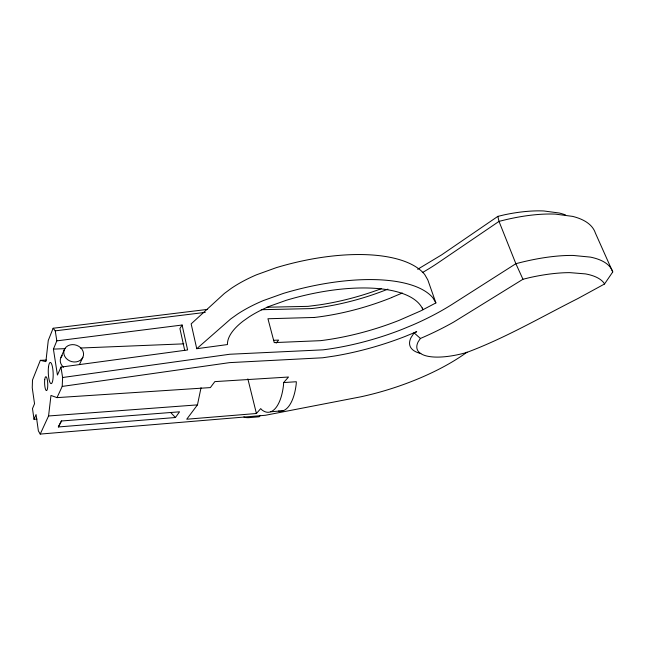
<?xml version="1.0" encoding="UTF-8"?>
<svg xmlns="http://www.w3.org/2000/svg" width="645" height="645" viewBox="0 0 645 645"><rect width="100%" height="100%" fill="white"/><g stroke="black" fill="none" stroke-linecap="round" stroke-linejoin="round"><path stroke-width="0.97" d="M467.069 352.089L465.505 353.267A126.484 47.069 -17.3 0 1 360.869 396.804L265.409 415.275L40.224 434.085L48.56 415.977L50.971 395.45L57.01 397.626L210.375 387.589L214.841 381.614L288.508 377.027L283.639 382.566L283.542 384.702A41.361 17.754 86.9 0 1 261.556 409.591L260.725 408.599L256.412 413.501L186.736 419.218L197.459 404.875L201.038 387.701M57.01 397.626L62.202 386.419L62.605 377.51L60.969 367.102L187.614 349.953L182.108 325.024L56.825 340.866L53.414 349.122L57.437 375.067L60.969 367.102M46.376 360.071L40.337 360.345L32.492 380.042L32.25 387.79L34.532 403.746L32.492 408.583L34 419.282L36.983 419.057M207.642 309.382L53.124 328.257L48.262 340.471L45.884 361.619L40.337 360.345M34 419.282L36.064 414.525L38.369 430.9L40.224 434.085M60.961 357.419L64.484 349.284M79.529 364.32L82.891 357.233A10.038 8.53 18 0 0 72.175 344.632A10.038 8.53 18 0 0 65.927 358.056A10.038 8.53 18 0 0 82.891 357.233M58.34 426.958L61.267 421.008L179.544 411.816L175.432 417.517L58.34 426.958L61.678 420.887M182.108 325.024L179.923 328.563L184.736 350.517M62.202 386.419L229.596 362.627L322.694 357.781L334.723 355.992A160.274 69.789 -17.7 0 0 405.391 336.335L416.718 331.683L414.114 332.86L410.97 337.706A61.267 22.051 -19.4 0 0 420.846 353.525M604.518 284.002L604.018 283.082A106.449 36.91 -20.1 0 0 585.442 273.899L569.93 272.642A106.449 36.91 -20.1 0 0 529.779 277.584L522.958 279.261L453.806 322A167.732 72.103 -17.7 0 1 420.427 338.456L418.17 341.818A55.551 19.705 -19.4 0 0 466.335 352.597C505.011 338.198 541.034 317.138 577.856 298.562L604.518 284.002L612.75 271.948L595.327 232.918A115.342 45.73 -20.7 0 0 572.518 216.373L555.418 214.116A115.342 45.73 -20.7 0 0 499.004 221.396L438.326 262.66A149.229 72.74 -18 0 1 422.314 272.617M276.165 343.124L278.624 340.1L273.641 340.294M260.419 415.364L259.145 416.791L249.599 417.597A10.667 3.636 -14.2 0 1 243.858 416.92M435.891 302.932L427.829 279.946L424.692 274.48A136.313 56.639 -15.6 0 0 276.294 267.651L256.508 274.802A87.172 37.982 -15.5 0 0 231.176 288.428L224.404 293.443L191.154 323.879L196.749 348.711L230.676 318.977L237.578 314.059A88.228 36.289 -15.5 0 1 263.321 300.578L283.389 293.402A137.893 54.059 -15.6 0 1 432.827 297.732L435.891 302.932L420.508 310.995L399.174 320.331A152.026 68.596 -17.8 0 1 320.444 340.673L274.238 342.6L267.941 318.751L313.776 317.469M565.56 214.978A103.498 41.981 -20.9 0 0 559.263 213.019L543.856 210.971A103.466 41.973 -20.9 0 0 504.527 214.785L497.851 216.373L441.632 254.864L417.662 269.288M391.66 297.514L402.319 292.999M62.605 377.51L229.765 354.25L323.072 349.84A152.8 67.378 -17.7 0 0 402.149 329.353L413.01 324.862A152.8 67.378 -17.7 0 0 453.08 303.755L515.871 263.7A117.648 42.022 -20.2 0 1 573.187 255.444L590.377 257.113A117.648 42.022 -20.2 0 1 612.75 271.948M196.749 348.711L227.459 344.559A72.692 29.872 -15.5 0 1 243.27 321.017L248.946 317.026A72.692 29.872 -15.5 0 1 269.965 306.109L286.267 300.288A122.977 48.125 -15.6 0 1 422.951 309.753L422.314 307.907M53.124 328.257L55.252 330.853L205.263 312.382M270.787 411.768L283.211 410.752M48.56 415.977L197.459 404.875M283.639 382.566L296.329 381.735L296.232 383.856A41.062 18.1 86.9 0 1 278.479 411.058M53.414 349.122L65.451 348.631M80.504 348.026L183.857 343.85M266.845 307.23L308.036 306.359L319.815 304.827A155.453 76.723 -18 0 0 381.243 288.71M261.249 309.713L311.229 308.592A149.229 72.74 -18 0 0 387.887 289.137M414.114 332.86L420.419 338.456M170.723 412.566L175.432 417.517M522.958 279.261L515.871 263.7L499.004 221.396L497.851 216.373M247.857 378.865L256.412 413.501M55.252 330.853L56.825 340.866M391.692 297.555A149.946 71.7 -17.9 0 1 313.752 317.534M63.492 367.231A9.901 8.458 17.4 0 1 62.226 355.572M44.731 379.655A6.99 1.564 87.5 0 0 46.335 390.596A6.99 1.564 87.5 0 0 47.472 380.663A6.99 1.564 87.5 0 0 44.731 379.655M48.48 367.053A10.61 2.427 87.6 0 0 50.947 383.614A10.61 2.427 87.6 0 0 52.729 368.472A10.61 2.427 87.6 0 0 48.48 367.053"/></g></svg>
